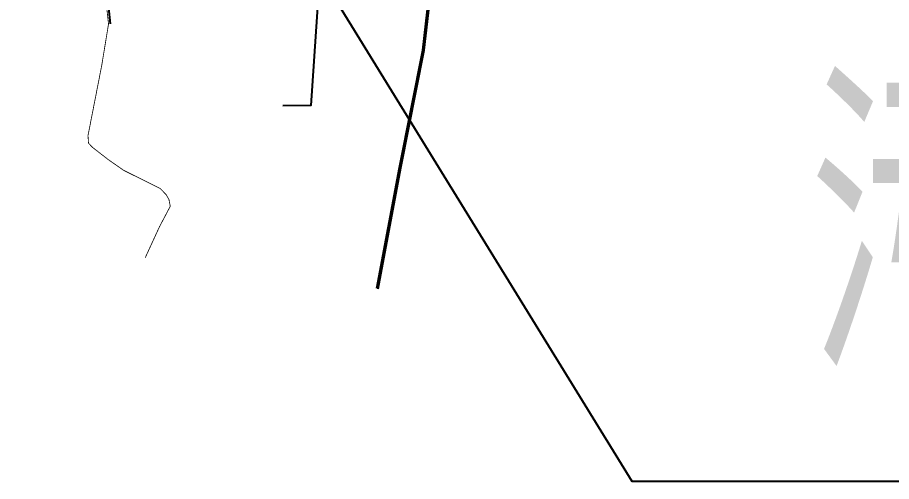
# Model space of a CAD drawing. Extents: x 529262 to 576451, y 2694391 to 2717535.
# Drawn here: x 563927.6 to 564092.9, y 2711237.9 to 2711325.6 of the extents above; entities that cross this region are included whole.
import ezdxf

# ---------------------------------------------------------------- set-up
doc = ezdxf.new("R2010")
doc.units = 0
doc.layers.add('JMD', color=8, linetype='Continuous')
doc.layers.add('ZBTZ', color=8, linetype='Continuous')
doc.layers.add('SXSS', color=5, linetype='Continuous', lineweight=0)
doc.styles.add('_TCH_DIM', font='smsim.shx', dxfattribs={"width": 0.75, "bigfont": 'smfs.shx'})
doc.linetypes.add('1161', pattern='A,0,[149,AAA.SHX,S=0.15,R=0,X=0,Y=0],-1.6', length=1.6)
doc.linetypes.add('445', pattern='A,8,-0.5,[147,AAA.SHX,S=1,R=0,X=0,Y=0],-1.5', length=10)

msp = doc.modelspace()

# ---------------------------------------------------------------- linework, layer by layer
at = {"layer": 'Defpoints', "color": 1}
msp.add_lwpolyline([(564271.08, 2711237.871), (564043.814, 2711237.871), (563927.58, 2711426.615)], dxfattribs=at)
at = {"layer": 'JMD', "linetype": 'Continuous', "flags": 128}
for points in [[(563995.536, 2711274.419), (563999.82, 2711297.234), (564004.26, 2711319.419), (564006.207, 2711336.576), (564009.112, 2711336.144), (564022.592, 2711334.156), (564027.303, 2711333.448, 0.1158078), (564030.712, 2711334.548), (564031.406, 2711335.304), (564031.602, 2711335.684), (564032.593, 2711339.198), (564033.714, 2711348.478), (564035.57, 2711370.631), (564009.492, 2711377.524), (564011.397, 2711392.279)], [(563995.766, 2711274.287), (564000.066, 2711297.186), (564004.508, 2711319.38), (564006.427, 2711336.291), (564009.076, 2711335.897), (564022.556, 2711333.909), (564027.295, 2711333.196, 0.1178605), (564030.873, 2711334.353), (564031.612, 2711335.16), (564031.836, 2711335.592), (564032.839, 2711339.149), (564033.963, 2711348.453), (564035.837, 2711370.819), (564009.768, 2711377.71), (564011.645, 2711392.246)]]:
    msp.add_lwpolyline(points, format="xyb", dxfattribs=at)
at = {"layer": 'JMD', "linetype": '445', "flags": 128}
msp.add_lwpolyline([(563945.173, 2711324.368), (563942.884, 2711345.882), (563939.597, 2711350.408)], dxfattribs=at)
at = {"layer": 'SXSS', "color": 8, "linetype": 'Continuous', "const_width": 0.15, "flags": 128}
msp.add_lwpolyline([(563939.583, 2711403.76), (563937.139, 2711380.532), (563935.967, 2711366.86), (563935.328, 2711358.077), (563935.453, 2711354.903), (563936.276, 2711353.557), (563939.887, 2711349.261), (563942.258, 2711345.73), (563942.657, 2711343.436), (563944.801, 2711324.348), (563943.517, 2711316.526), (563940.918, 2711303.249), (563941.016, 2711301.815), (563941.747, 2711301.038), (563944.74, 2711298.717), (563947.655, 2711296.685), (563954.559, 2711293.256), (563955.696, 2711292.084), (563956.239, 2711291.142), (563956.473, 2711289.879), (563954.425, 2711286.003), (563951.735, 2711280.153)], dxfattribs=at)
at = {"layer": 'ZBTZ', "linetype": '1161', "flags": 128}
msp.add_lwpolyline([(563989.501, 2711397.482), (563986.622, 2711361.134), (563983.032, 2711308.931), (563977.779, 2711308.894)], dxfattribs=at)

# ---------------------------------------------------------------- texts
at = {"layer": 'Defpoints', "color": 1, "style": '_TCH_DIM', "width": 0.75}
msp.add_text('污水', height=52.8692, rotation=360, dxfattribs=at).set_placement((564077.257, 2711258.871))

doc.saveas('drawing.dxf')
